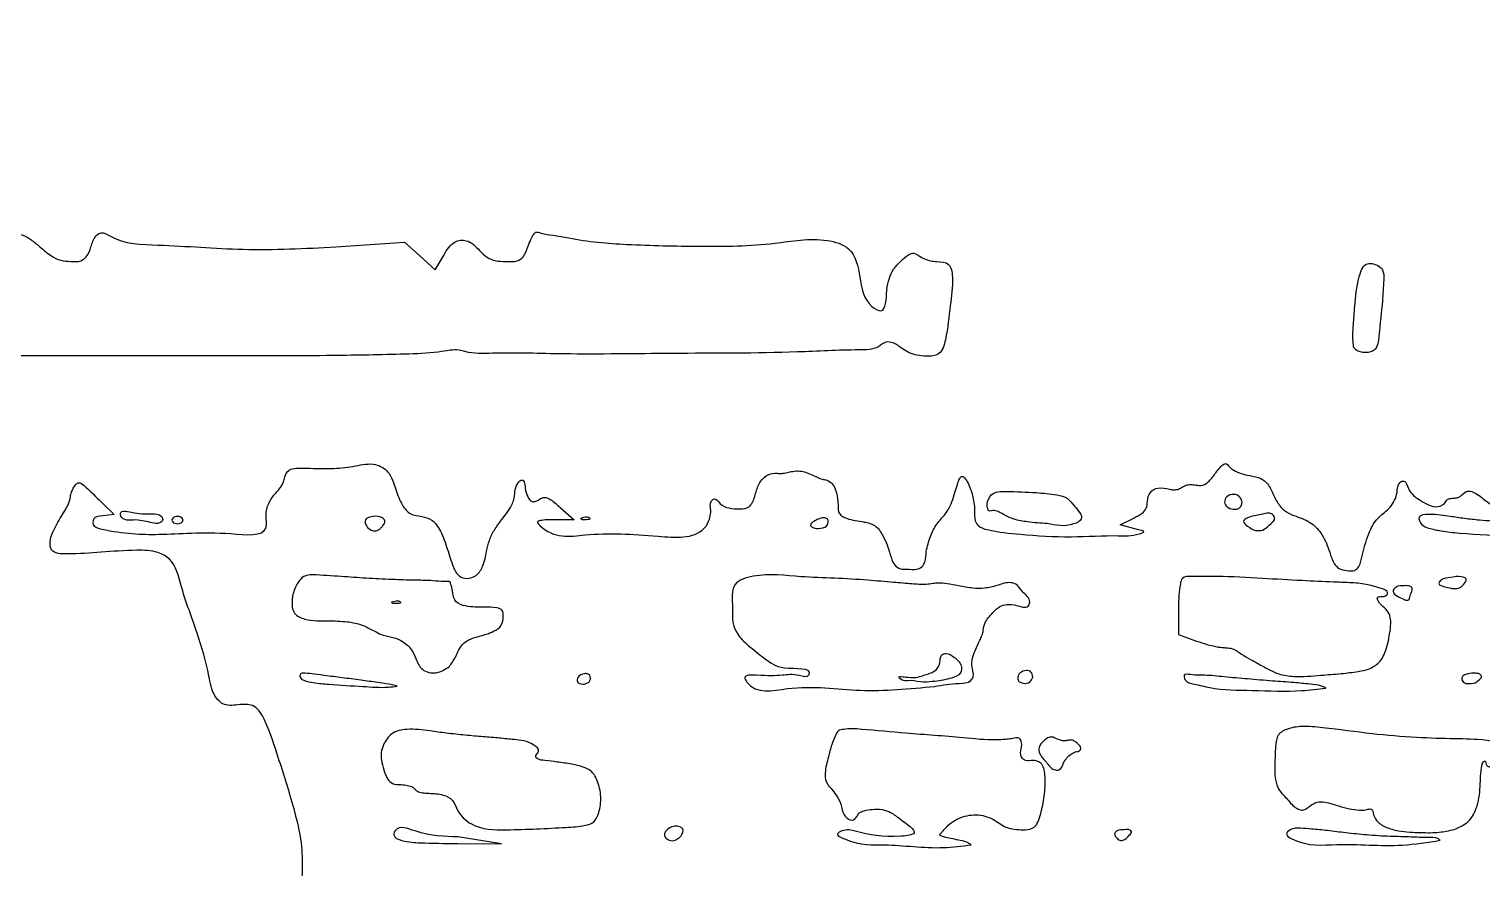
# Model space of a CAD drawing. Extents: x 14 to 139, y 93 to 208.
# Drawn here: x 50.65 to 67.6, y 103.35 to 113.13 of the extents above; entities that cross this region are included whole.
import ezdxf

# ---------------------------------------------------------------- set-up
doc = ezdxf.new("R2010")
doc.units = 0
doc.layers.add('Edge.Cuts', color=7, linetype='CONTINUOUS')
doc.layers.add('SilkS', color=7, linetype='CONTINUOUS')

msp = doc.modelspace()

# ---------------------------------------------------------------- linework, layer by layer
at = {"layer": 'Edge.Cuts', "color": 1}
msp.add_open_spline([(27.629573, 128.146972), (27.633612, 127.653797), (27.642179, 126.607806), (27.668224, 125.192339), (27.704589, 124.143363), (27.731776, 123.423682), (27.743665, 122.799549), (27.777162, 121.578742), (27.711573, 120.04285), (27.955552, 118.92308), (27.759556, 118.055845), (28.058505, 118.025508), (28.226519, 118.010953), (28.405358, 118.120189), (28.618988, 117.875674), (28.451527, 117.124986), (28.617814, 115.931576), (28.594785, 114.579041), (28.604068, 113.743248), (28.593358, 113.163566), (27.612513, 113.436545), (26.526217, 113.199928), (24.441852, 113.293834), (22.575608, 113.228073), (21.164554, 113.244314), (20.412408, 113.146917), (19.886578, 112.988992), (19.386072, 112.752895), (18.772765, 111.986294), (18.32937, 109.977035), (17.21621, 107.123915), (16.369851, 104.293687), (15.655627, 101.952917), (15.094991, 100.143037), (14.591611, 98.537441), (14.246185, 97.435625), (14.072608, 96.821368), (14.000506, 96.382756), (13.952852, 96.011261), (13.903482, 95.676612), (13.832994, 95.250538), (13.771297, 94.77483), (13.776734, 94.317508), (13.82863, 93.956018), (14.097819, 93.794168), (14.470472, 93.705022), (15.075827, 93.598193), (15.983602, 93.534865), (16.98261, 93.465911), (17.984351, 93.426465), (19.098922, 93.446396), (20.585053, 93.420157), (22.818788, 93.386335), (25.974095, 93.332523), (30.14947, 93.281328), (36.070209, 93.199411), (44.86167, 93.199048), (56.163332, 93.21493), (64.672505, 93.261715), (68.85843, 93.28473)], degree=3, knots=[0, 0, 0, 0, 1.479565, 3.138056, 4.247098, 4.627908, 5.299303, 6.115963, 8.32182, 9.63419, 10.096083, 10.229372, 10.445683, 10.628923, 10.736339, 11.304368, 12.740702, 14.448658, 15.219344, 15.425239, 15.968114, 17.356447, 19.289845, 21.925924, 23.059864, 23.505213, 24.194715, 24.706843, 25.129506, 27.080379, 30.729912, 34.373716, 35.919853, 38.074387, 40.057405, 40.967343, 41.539541, 41.969817, 42.299156, 42.663482, 42.98396, 43.597089, 44.086612, 44.390271, 44.607085, 44.972176, 45.548638, 46.443966, 47.701682, 48.552988, 49.450329, 51.045081, 53.011707, 56.152458, 60.512282, 65.538814, 73.916172, 86.886081, 99.444015, 99.444015, 99.444015, 99.444015], dxfattribs=at)
at = {"layer": 'SilkS', "color": 7}
for points in [[(54.233108, 110.589818), (55.033845, 110.645768), (55.212428, 110.484428), (55.39101, 110.323088), (55.49481, 110.498843)], [(51.516878, 107.596417), (51.644588, 107.469037), (51.515655, 107.455687)], [(56.849213, 107.553322), (57.012795, 107.408835), (56.780775, 107.407335)], [(57.110573, 107.434155), (57.110565, 107.43378)], [(63.551783, 107.301922), (63.381938, 107.351797), (63.54117, 107.42901)], [(54.90261, 106.45776), (54.902595, 106.457385)], [(64.060815, 106.375448), (64.060815, 106.072088), (64.273118, 105.995543)], [(66.2811, 105.66717), (66.28116, 105.667433)], [(65.780542, 105.447735), (65.780542, 105.44802)], [(62.721405, 104.57802), (62.721442, 104.577825)], [(56.918145, 103.82325), (56.918385, 103.823258)], [(67.27728, 103.79814), (67.27722, 103.797983)], [(55.653622, 103.635698), (56.163157, 103.633448), (55.653622, 103.712378), (55.653622, 103.712708)]]:
    msp.add_lwpolyline(points, dxfattribs=at)
for points in [[(66.1047, 109.422495)], [(64.803945, 107.61732)], [(51.900593, 107.40849)], [(52.32045, 107.404755)], [(54.777645, 107.334593)], [(59.972513, 107.412893)], [(62.532293, 107.363745)], [(65.119365, 107.344335)], [(67.390935, 106.658205)], [(66.75717, 106.488705)], [(55.553933, 105.69594)], [(54.949485, 105.468908)], [(57.203407, 105.561225)], [(60.93999, 105.535868)], [(61.21596, 105.466613)], [(62.362455, 105.576368)], [(67.595955, 105.568665)], [(63.48765, 103.732058)], [(58.259377, 103.725308)], [(61.644007, 103.620173)], [(67.11594, 103.6734)]]:
    msp.add_lwpolyline(points, close=True, dxfattribs=at)
for points, knots in [([(27.62958, 128.146973), (27.633621, 127.653797), (27.642191, 126.607806), (27.668234, 125.192339), (27.704597, 124.143363), (27.731784, 123.423682), (27.743673, 122.799549), (27.777169, 121.578742), (27.71158, 120.04285), (27.955559, 118.92308), (27.759563, 118.055845), (28.058513, 118.025508), (28.226526, 118.010953), (28.405366, 118.120189), (28.618996, 117.875674), (28.451534, 117.124986), (28.617822, 115.931576), (28.594793, 114.579041), (28.604075, 113.743248), (28.593366, 113.163566), (27.61252, 113.436545), (26.526224, 113.199928), (24.44186, 113.293834), (22.575616, 113.228073), (21.164561, 113.244314), (20.412415, 113.146917), (19.886586, 112.988992), (19.38608, 112.752895), (18.772772, 111.986294), (18.329378, 109.977035), (17.216217, 107.123915), (16.369858, 104.293687), (15.655635, 101.952917), (15.094998, 100.143037), (14.591618, 98.537441), (14.246192, 97.435625), (14.072616, 96.821368), (14.000513, 96.382756), (13.952859, 96.011261), (13.903489, 95.676612), (13.83299, 95.250539), (13.771298, 94.77483), (13.776734, 94.317508), (13.82863, 93.956018), (14.097819, 93.794168), (14.470472, 93.705022), (15.075827, 93.598193), (15.983602, 93.534865), (16.98261, 93.465911), (17.984351, 93.426465), (19.098922, 93.446396), (20.585053, 93.420157), (22.818788, 93.386335), (25.974095, 93.332523), (30.14947, 93.281328), (36.070209, 93.199411), (44.86167, 93.199048), (56.163332, 93.21493), (64.672505, 93.261715), (68.85843, 93.28473)], [0, 0, 0, 0, 1.479565, 3.138056, 4.247098, 4.627908, 5.299303, 6.115963, 8.32182, 9.63419, 10.096083, 10.229372, 10.445683, 10.628923, 10.736339, 11.304368, 12.740702, 14.448658, 15.219344, 15.425239, 15.968114, 17.356446, 19.289845, 21.925924, 23.059864, 23.505213, 24.194715, 24.706843, 25.129506, 27.080379, 30.729912, 34.373716, 35.919853, 38.074387, 40.057405, 40.967343, 41.539541, 41.969817, 42.299156, 42.663483, 42.983961, 43.59709, 44.086614, 44.390272, 44.607086, 44.972177, 45.548639, 46.443967, 47.701684, 48.552989, 49.45033, 51.045082, 53.011708, 56.152459, 60.512284, 65.538815, 73.916173, 86.886082, 99.444016, 99.444016, 99.444016, 99.444016]), ([(55.49481, 110.498843), (55.528916, 110.558081), (55.586525, 110.658143), (55.782623, 110.682096), (55.891679, 110.562865), (55.988679, 110.466079), (56.099083, 110.420333), (56.218072, 110.422274), (56.334603, 110.410877), (56.436355, 110.47817), (56.463445, 110.580313), (56.503941, 110.668729), (56.531403, 110.725151), (56.567638, 110.773528), (56.654388, 110.734607), (56.777207, 110.730058), (57.112907, 110.655352), (57.681447, 110.608315), (58.484506, 110.594102), (59.268415, 110.59969), (59.84088, 110.713111), (60.274787, 110.58776), (60.355296, 110.226637), (60.384723, 109.949696), (60.653022, 109.786526), (60.650779, 110.067246), (60.681461, 110.214367), (60.734404, 110.337008), (60.821608, 110.420769), (60.892243, 110.493125), (60.980926, 110.526935), (61.03906, 110.479348), (61.102142, 110.447595), (61.170911, 110.425998), (61.263134, 110.417386), (61.407339, 110.41064), (61.438166, 110.164792), (61.392828, 109.885194), (61.369883, 109.592277), (61.295198, 109.322169), (61.130548, 109.312117), (61.016623, 109.322863), (60.922192, 109.350848), (60.830949, 109.405947), (60.753025, 109.473172), (60.637988, 109.491242), (60.531522, 109.386919), (60.161912, 109.392409), (59.378688, 109.344843), (58.217766, 109.35522), (57.032962, 109.330878), (56.232915, 109.360326), (55.819441, 109.340682), (55.660374, 109.393838), (55.553212, 109.384824), (55.34489, 109.34756), (54.886656, 109.333923), (54.065051, 109.319), (52.098959, 109.316342), (49.648313, 109.328746), (47.335643, 109.296971), (46.266176, 109.319049), (45.93769, 109.291395), (45.864015, 109.292172), (45.816704, 109.299077), (45.795443, 109.30218)], [0, 0, 0, 0, 0.193875, 0.327482, 0.521005, 0.641138, 0.741491, 0.867304, 0.998247, 1.080331, 1.208587, 1.301819, 1.371218, 1.403185, 1.46608, 1.606866, 1.795083, 2.47812, 3.326212, 4.203686, 4.815669, 5.08543, 5.437157, 5.807247, 5.924545, 6.173095, 6.317769, 6.433708, 6.556998, 6.677319, 6.740881, 6.8147, 6.881773, 6.957003, 7.026291, 7.167626, 7.322566, 7.653876, 8.058694, 8.237384, 8.389078, 8.490613, 8.589509, 8.679331, 8.808834, 8.896586, 8.996093, 9.222248, 9.944153, 11.408112, 12.67165, 13.500113, 13.822919, 13.892554, 13.997993, 14.139105, 14.530101, 15.366409, 16.608903, 20.425147, 22.718412, 23.551351, 23.628312, 23.707226, 23.771638, 23.771638, 23.771638, 23.771638]), ([(50.145218, 110.527583), (50.169393, 110.505849), (50.214411, 110.465378), (50.259613, 110.400862), (50.294194, 110.351978), (50.277309, 110.305853), (50.307987, 110.29716), (50.310984, 110.418192), (50.379896, 110.507306), (50.443289, 110.643875), (50.508935, 110.749269), (50.60043, 110.723463), (50.68203, 110.670548), (50.789632, 110.583859), (50.895565, 110.489441), (51.020141, 110.424816), (51.139132, 110.420578), (51.248589, 110.413206), (51.339995, 110.481973), (51.377567, 110.594512), (51.408553, 110.703961), (51.504126, 110.773339), (51.740088, 110.617624), (52.296476, 110.617497), (53.180683, 110.536964), (53.871934, 110.571679), (54.233108, 110.589818)], [0, 0, 0, 0, 0.097098, 0.18081, 0.236082, 0.274961, 0.282501, 0.318869, 0.522592, 0.685029, 0.779092, 0.837155, 0.940537, 1.07846, 1.247585, 1.368138, 1.487669, 1.604089, 1.683483, 1.809773, 1.950663, 2.021957, 2.120598, 2.703133, 3.693453, 4.777075, 4.777075, 4.777075, 4.777075]), ([(66.104678, 109.422488), (66.101796, 109.452104), (66.093376, 109.538636), (66.10369, 109.697395), (66.121779, 109.945537), (66.144055, 110.168576), (66.223654, 110.418501), (66.374051, 110.388249), (66.460334, 110.316401), (66.455351, 110.157931), (66.439552, 109.905713), (66.407808, 109.648139), (66.386491, 109.38216), (66.259173, 109.352937), (66.186619, 109.364247), (66.133147, 109.383523), (66.113349, 109.410646), (66.1047, 109.422495)], [0, 0, 0, 0, 0.089129, 0.260417, 0.477522, 0.824185, 0.992388, 1.125926, 1.200317, 1.314872, 1.56321, 1.972656, 2.144885, 2.25031, 2.313899, 2.369625, 2.412858, 2.412858, 2.412858, 2.412858]), ([(51.515655, 107.455687), (51.470067, 107.452502), (51.399901, 107.447598), (51.390064, 107.324883), (51.718213, 107.248172), (52.233322, 107.221862), (52.770554, 107.287069), (53.465207, 107.198217), (53.404019, 107.477554), (53.447611, 107.615329), (53.519845, 107.710101), (53.585546, 107.778834), (53.625608, 107.843358), (53.635003, 107.916389), (53.682452, 108.012512), (53.877485, 108.011554), (54.044011, 108.005663), (54.216405, 108.005717), (54.335774, 108.017108), (54.496069, 108.040508), (54.67471, 108.083146), (54.872294, 107.967982), (54.926821, 107.767765), (54.989567, 107.59386), (55.095884, 107.462826), (55.232679, 107.452911), (55.370793, 107.411612), (55.468875, 107.260063), (55.534992, 107.069278), (55.585353, 106.88888), (55.654949, 106.748228), (55.769098, 106.714792), (55.882212, 106.754225), (55.960918, 106.880038), (55.986659, 107.024835), (56.018834, 107.170616), (56.079444, 107.295164), (56.161353, 107.402511), (56.237652, 107.50067), (56.289949, 107.58447), (56.318819, 107.671845), (56.319026, 107.759621), (56.345861, 107.831022), (56.391094, 107.88142), (56.425351, 107.861879), (56.437086, 107.833184), (56.440401, 107.795184), (56.444813, 107.74998), (56.459261, 107.703095), (56.480077, 107.660142), (56.506468, 107.620431), (56.55969, 107.617227), (56.604354, 107.649869), (56.670522, 107.681226), (56.761785, 107.632455), (56.814792, 107.584477), (56.849213, 107.553322)], [0, 0, 0, 0, 0.116362, 0.179098, 0.29525, 0.960651, 1.802533, 2.217842, 2.38044, 2.522735, 2.650093, 2.731928, 2.80983, 2.870754, 2.95387, 3.102013, 3.382819, 3.4863, 3.615181, 3.742102, 3.97595, 4.139937, 4.369622, 4.566607, 4.706343, 4.837655, 4.962356, 5.124618, 5.348351, 5.571291, 5.6963, 5.789387, 5.900857, 6.031055, 6.21167, 6.341901, 6.477382, 6.622954, 6.746119, 6.850902, 6.916992, 7.020438, 7.105226, 7.158549, 7.180279, 7.210365, 7.248202, 7.294739, 7.346471, 7.393436, 7.440777, 7.477996, 7.537851, 7.605378, 7.681889, 7.823577, 7.823577, 7.823577, 7.823577]), ([(56.780775, 107.407335), (56.737531, 107.409239), (56.679152, 107.41181), (56.56641, 107.390503), (56.759955, 107.178433), (57.254735, 107.267691), (57.852106, 107.233921), (58.432398, 107.177834), (58.574931, 107.365376), (58.597533, 107.43797), (58.612657, 107.526184), (58.585886, 107.613529), (58.663984, 107.673336), (58.718572, 107.576419), (58.822043, 107.541167), (58.938711, 107.530255), (59.044204, 107.543613), (59.09022, 107.605839), (59.11536, 107.663594), (59.137131, 107.753396), (59.177064, 107.856406), (59.268052, 107.94411), (59.359992, 107.952922), (59.428259, 107.947513), (59.483822, 107.955659), (59.548528, 107.971547), (59.622218, 107.982015), (59.702655, 107.969632), (59.776697, 107.938288), (59.843949, 107.905283), (59.901216, 107.880951), (59.964518, 107.873899), (60.037414, 107.827982), (60.078109, 107.714487), (60.094397, 107.599308), (60.08909, 107.470995), (60.228301, 107.404627), (60.368011, 107.391619), (60.534924, 107.351522), (60.636057, 107.198579), (60.69192, 107.042527), (60.728464, 106.895105), (60.817134, 106.824207), (60.922144, 106.838597), (61.027609, 106.820224), (61.11052, 106.899204), (61.113565, 107.03451), (61.155953, 107.186635), (61.221462, 107.344857), (61.31431, 107.43961), (61.381789, 107.530021), (61.422734, 107.620866), (61.454003, 107.72109), (61.480094, 107.814235), (61.50081, 107.875843), (61.545746, 107.941804), (61.625906, 107.810526), (61.66046, 107.697698), (61.691018, 107.536647), (61.675723, 107.410188), (61.735075, 107.319851), (61.926574, 107.267258), (62.283885, 107.230437), (62.789834, 107.199055), (63.277177, 107.232673), (63.525565, 107.216582), (63.698696, 107.274715), (63.611068, 107.290943), (63.551783, 107.301922)], [0, 0, 0, 0, 0.147436, 0.199033, 0.248004, 0.788192, 1.639579, 2.186651, 2.25148, 2.329205, 2.411625, 2.523242, 2.56389, 2.654074, 2.765232, 2.89602, 3.009362, 3.054037, 3.121047, 3.198112, 3.330753, 3.44934, 3.553664, 3.595595, 3.65529, 3.720545, 3.796042, 3.876738, 3.961004, 4.036151, 4.102244, 4.145717, 4.22607, 4.344553, 4.488573, 4.589895, 4.689451, 4.897441, 5.034413, 5.176432, 5.417987, 5.542025, 5.618409, 5.732724, 5.848006, 5.918048, 6.044812, 6.234421, 6.396465, 6.549336, 6.628427, 6.734071, 6.845577, 6.945179, 7.018851, 7.052765, 7.147044, 7.312568, 7.491729, 7.611015, 7.684698, 7.792852, 8.182192, 8.775082, 9.32613, 9.574649, 9.628214, 9.740261, 9.740261, 9.740261, 9.740261]), ([(63.54117, 107.42901), (63.574959, 107.445428), (63.631617, 107.472959), (63.696709, 107.542603), (63.698625, 107.633296), (63.718499, 107.735799), (63.834681, 107.795067), (63.930931, 107.770126), (64.009452, 107.756124), (64.062015, 107.763529), (64.10576, 107.789435), (64.151653, 107.815298), (64.209263, 107.822674), (64.271848, 107.813967), (64.344334, 107.800873), (64.422694, 107.857631), (64.491264, 107.943676), (64.541391, 108.022666), (64.620135, 108.079466), (64.658609, 108.018169), (64.715069, 107.97943), (64.797563, 107.945211), (64.902969, 107.919091), (65.017347, 107.906078), (65.118333, 107.820835), (65.169628, 107.699777), (65.229092, 107.580404), (65.321618, 107.489646), (65.45925, 107.442406), (65.617375, 107.381868), (65.754852, 107.227912), (65.820397, 107.057678), (65.861991, 106.915393), (65.933716, 106.828083), (66.025267, 106.821396), (66.114904, 106.803373), (66.18684, 106.881207), (66.209623, 107.033228), (66.265747, 107.210281), (66.343603, 107.391786), (66.450715, 107.48202), (66.536453, 107.553584), (66.58572, 107.635689), (66.621673, 107.731464), (66.612334, 107.836165), (66.716677, 107.877991), (66.750188, 107.717696), (66.887878, 107.633029), (67.052945, 107.531015), (67.171395, 107.59244), (67.192807, 107.646815), (67.226723, 107.657365), (67.265614, 107.660366), (67.30865, 107.664165), (67.347921, 107.677399), (67.382472, 107.712788), (67.4417, 107.761983), (67.558653, 107.705227), (67.648506, 107.629185), (67.735418, 107.561408), (67.7938, 107.520303), (67.852658, 107.528842), (67.877118, 107.590536), (67.947353, 107.549657), (67.946201, 107.485496), (67.946693, 107.406044), (67.839526, 107.383398), (67.725456, 107.393845), (67.564576, 107.40354), (67.403531, 107.422069), (67.20164, 107.452474), (67.053026, 107.476785), (66.838947, 107.466167), (66.895111, 107.338902), (66.999369, 107.304602), (67.14771, 107.272285), (67.482131, 107.239079), (67.980693, 107.220582), (68.515501, 107.223537), (68.877429, 107.242531), (69.008243, 107.280247), (69.039422, 107.319321), (68.986844, 107.315581), (68.948061, 107.328321), (68.922024, 107.393471), (68.923981, 107.465547), (68.921228, 107.544245), (68.925693, 107.602562), (68.912871, 107.652668), (68.960589, 107.687201), (69.026384, 107.720556), (69.125034, 107.761257), (69.230533, 107.801871), (69.323408, 107.839478), (69.4196, 107.88662), (69.546298, 107.930832), (69.722004, 107.96077), (69.888686, 107.969453), (70.013491, 107.975754), (70.09578, 107.941239), (70.111544, 107.871291), (70.129689, 107.810268), (70.180141, 107.769285), (70.241444, 107.764117), (70.305234, 107.767507), (70.348969, 107.711453), (70.344366, 107.641177), (70.345286, 107.56421), (70.290337, 107.500013), (70.193876, 107.463521), (70.09469, 107.452603), (70.02743, 107.349314), (70.132447, 107.317469), (70.197895, 107.280236), (70.283345, 107.300278), (70.344333, 107.361754), (70.410351, 107.430537), (70.520105, 107.440749), (70.627354, 107.397532), (70.750619, 107.362831), (70.84516, 107.261928), (70.902656, 107.115021), (70.953515, 106.967489), (71.062695, 106.850767), (71.18433, 106.862471), (71.305055, 106.877582), (71.386015, 107.013432), (71.416951, 107.154642), (71.473568, 107.294214), (71.531298, 107.39091), (71.60317, 107.468488), (71.674567, 107.534164), (71.731427, 107.609883), (71.769861, 107.684622), (71.822762, 107.80087), (71.919869, 107.683784), (71.895314, 107.563553), (71.911997, 107.38028), (72.1573, 107.29228), (72.570321, 107.225949), (73.238572, 107.190255), (73.985188, 107.205802), (74.510242, 107.288924), (74.798263, 107.348997), (74.940162, 107.3421), (75.11331, 107.322151), (75.271779, 107.286241), (75.423985, 107.300094), (75.505801, 107.386352), (75.581071, 107.461702), (75.685741, 107.489574), (75.788955, 107.462007), (75.902739, 107.432846), (76.000011, 107.334927), (76.062027, 107.213735), (76.12982, 107.098344), (76.178489, 107.024898), (76.25305, 106.949976), (76.367705, 107.094923), (76.476857, 107.179156), (76.556838, 107.291718), (76.588794, 107.376797), (76.641807, 107.442505), (76.710757, 107.524735), (76.786444, 107.613361), (76.842914, 107.70429), (76.892252, 107.778788), (76.887942, 107.84949), (76.943111, 107.869518), (76.950095, 107.79953), (76.972236, 107.74445), (76.982256, 107.664941), (76.988991, 107.58005), (76.988142, 107.487952), (77.063672, 107.408106), (77.315677, 107.301593), (77.866416, 107.236984), (78.686132, 107.218355), (79.39865, 107.276533), (79.889781, 107.335373), (80.123608, 107.349907), (80.310587, 107.347222), (80.442929, 107.330958), (80.548066, 107.337801), (80.643715, 107.397351), (80.774351, 107.449189), (80.930769, 107.449299), (81.064399, 107.407122), (81.111253, 107.307045), (81.153796, 107.212908), (81.199031, 107.087837), (81.230481, 106.972311), (81.296968, 106.876814), (81.393747, 106.872882), (81.501604, 106.882577), (81.58247, 107.017281), (81.608097, 107.158876), (81.659622, 107.302886), (81.717125, 107.410015), (81.78788, 107.504749), (81.863188, 107.581478), (81.9247, 107.660563), (81.977803, 107.709497), (82.007027, 107.791786), (82.060067, 107.74446), (82.022853, 107.644507), (82.09046, 107.507891), (82.19844, 107.370963), (82.503901, 107.223285), (83.069973, 107.226976), (83.830027, 107.183377), (84.47074, 107.220586), (84.910667, 107.265766), (85.151272, 107.28584), (85.364377, 107.296676), (85.542304, 107.311816), (85.689752, 107.337242), (85.83297, 107.389991), (85.991959, 107.457764), (86.178552, 107.335574), (86.243451, 107.158024), (86.285559, 107.010137), (86.348853, 106.917363), (86.469649, 106.897181), (86.597999, 106.884518), (86.744393, 106.957717), (86.792208, 107.160951), (86.840253, 107.394442), (87.117815, 107.564305), (87.450867, 107.357168), (88.026905, 107.228863), (88.966455, 107.207736), (89.870467, 107.246142), (90.540057, 107.310303), (90.8312, 107.335063), (90.970682, 107.39676), (91.034804, 107.452817), (91.087269, 107.47956), (91.16376, 107.50096), (91.27112, 107.446464), (91.375032, 107.333093), (91.441285, 107.194034), (91.479711, 107.073377), (91.546556, 106.997842), (91.644672, 106.974114), (91.759389, 106.944027), (91.86837, 107.056201), (91.894024, 107.201984), (91.936322, 107.345109), (92.01205, 107.4524), (92.1226, 107.504355), (92.213287, 107.560528), (92.315499, 107.564578), (92.40949, 107.458304), (92.59809, 107.332349), (93.021298, 107.273702), (93.47846, 107.240965), (93.950929, 107.218572), (94.312121, 107.218267), (94.647845, 107.235793), (94.967918, 107.263398), (95.271145, 107.284838), (95.561609, 107.302711), (95.799383, 107.319583), (95.984586, 107.346841), (96.125031, 107.413079), (96.233223, 107.505122), (96.39552, 107.472063), (96.443605, 107.299929), (96.488437, 107.139339), (96.610345, 106.991807), (96.752322, 106.986674), (96.873487, 106.993884), (96.955957, 107.09401), (96.985124, 107.224562), (97.04404, 107.363642), (97.11143, 107.482338), (97.190631, 107.572439), (97.26179, 107.641078), (97.309067, 107.701112), (97.33028, 107.754332), (97.335371, 107.799352), (97.359214, 107.83795), (97.38694, 107.869448), (97.43338, 107.904222), (97.470536, 107.834687), (97.47857, 107.735059), (97.502204, 107.590367), (97.599851, 107.451124), (97.842646, 107.30581), (98.356333, 107.237902), (99.101458, 107.193148), (99.797479, 107.217615), (100.32203, 107.265998), (100.627634, 107.292651), (100.876992, 107.311082), (101.06251, 107.333345), (101.196702, 107.357979), (101.298137, 107.398647), (101.394476, 107.463215), (101.513976, 107.358408), (101.552075, 107.268987), (101.576002, 107.21283)], [0, 0, 0, 0, 0.112962, 0.189414, 0.268358, 0.378627, 0.482504, 0.615451, 0.668086, 0.721923, 0.769776, 0.81966, 0.878934, 0.938957, 1.011447, 1.088383, 1.211732, 1.337949, 1.391275, 1.447039, 1.51239, 1.605296, 1.708996, 1.840628, 1.940759, 2.087818, 2.230413, 2.339649, 2.465331, 2.662487, 2.839986, 3.064537, 3.203742, 3.287142, 3.3797, 3.471397, 3.538896, 3.667664, 3.926187, 4.100042, 4.246723, 4.339914, 4.43399, 4.528025, 4.652368, 4.698703, 4.801751, 5.00732, 5.211608, 5.324808, 5.347006, 5.379613, 5.421436, 5.466907, 5.508824, 5.541352, 5.615791, 5.716946, 5.881771, 5.983207, 6.050737, 6.084229, 6.148968, 6.194552, 6.271022, 6.335684, 6.40181, 6.550979, 6.700196, 6.877131, 7.043699, 7.293137, 7.413535, 7.504583, 7.592949, 7.743251, 7.958474, 8.600834, 9.232502, 9.58619, 9.646805, 9.665669, 9.69877, 9.745541, 9.798377, 9.887245, 9.966466, 10.031308, 10.067742, 10.105465, 10.187935, 10.299451, 10.420818, 10.528596, 10.599521, 10.742138, 10.929253, 11.132215, 11.242004, 11.305396, 11.376976, 11.441872, 11.495143, 11.55878, 11.624817, 11.672846, 11.750362, 11.830946, 11.895966, 11.98812, 12.134935, 12.189565, 12.283395, 12.367117, 12.430244, 12.52519, 12.626122, 12.704253, 12.83753, 12.971618, 13.080277, 13.237307, 13.440518, 13.552659, 13.678332, 13.785983, 13.899801, 14.114171, 14.228892, 14.348504, 14.450184, 14.544196, 14.641715, 14.723509, 14.826083, 14.901402, 15.059513, 15.209431, 15.392015, 15.754441, 16.513439, 17.366581, 17.998517, 18.105806, 18.246142, 18.421617, 18.628059, 18.736365, 18.857501, 18.970461, 19.052578, 19.167687, 19.286265, 19.398742, 19.566836, 19.696454, 19.794812, 19.842775, 19.977318, 20.189331, 20.324264, 20.372321, 20.461554, 20.57392, 20.695785, 20.810248, 20.893845, 20.965751, 20.984708, 21.042294, 21.106636, 21.188614, 21.27118, 21.36842, 21.449958, 21.581753, 22.183852, 23.091524, 24.046592, 24.323227, 24.575362, 24.749322, 24.882194, 24.97756, 25.055903, 25.216129, 25.391204, 25.525172, 25.598473, 25.711005, 25.839165, 25.993898, 26.076867, 26.159917, 26.267934, 26.382627, 26.589839, 26.708202, 26.838068, 26.953832, 27.060443, 27.163879, 27.241853, 27.30871, 27.33071, 27.419937, 27.581853, 27.765457, 27.93712, 28.574456, 29.42478, 30.236024, 30.491801, 30.751969, 30.96027, 31.131545, 31.288582, 31.404724, 31.595914, 31.764751, 32.002131, 32.147578, 32.23296, 32.316796, 32.497692, 32.621034, 32.763905, 33.091075, 33.321277, 33.602704, 34.162661, 35.114969, 36.393233, 36.880375, 37.137577, 37.262615, 37.32914, 37.391485, 37.438442, 37.561748, 37.719395, 37.901002, 38.016753, 38.098884, 38.187524, 38.318419, 38.419606, 38.609682, 38.758323, 38.865658, 38.990746, 39.117856, 39.184731, 39.274994, 39.517712, 39.861075, 40.526496, 40.905411, 41.277481, 41.610001, 41.913506, 42.241202, 42.522154, 42.785782, 42.958602, 43.077197, 43.250977, 43.360179, 43.506962, 43.73262, 43.883625, 44.032195, 44.140093, 44.22991, 44.394866, 44.53996, 44.681544, 44.802299, 44.89808, 44.97864, 45.029164, 45.067698, 45.113451, 45.159299, 45.204406, 45.246366, 45.347005, 45.529625, 45.665063, 45.845373, 46.358956, 47.191018, 48.095985, 48.440918, 48.771648, 49.016575, 49.190024, 49.334184, 49.419888, 49.52608, 49.637167, 49.824712, 49.824712, 49.824712, 49.824712]), ([(81.854198, 99.99306), (81.872632, 100.11168), (81.917507, 100.400432), (81.889018, 100.745912), (81.932237, 101.230602), (81.295641, 101.097797), (80.597058, 101.20459), (79.357108, 101.164726), (77.867243, 101.188568), (76.200857, 101.194225), (74.496278, 101.211324), (72.762167, 101.225743), (71.02247, 101.235199), (69.280489, 101.241806), (67.89389, 101.23933), (67.014605, 101.255612), (66.640512, 101.276969), (66.54397, 101.352503), (66.476864, 101.362187), (66.083653, 101.045524), (64.662804, 101.437228), (63.131983, 101.441963), (61.704987, 101.073444), (61.310096, 101.398275), (61.217334, 101.387719), (61.067951, 101.328363), (60.668212, 101.30021), (59.803013, 101.299069), (58.614975, 101.304469), (57.387432, 101.314464), (56.556631, 101.318847), (56.034768, 101.326101), (55.564678, 101.324301), (54.8781, 101.320835), (53.938361, 101.314633), (52.947805, 101.308727), (52.138551, 101.313958), (51.555866, 101.312801), (51.268053, 101.339447), (51.061452, 101.341611), (51.039095, 101.4621), (51.067734, 101.564168), (51.161653, 101.653096), (51.265273, 101.655269), (51.351928, 101.630608), (51.417263, 101.695631), (51.456909, 101.793671), (51.506644, 101.939876), (51.554955, 102.123647), (51.607405, 102.382528), (51.690977, 102.683145), (51.715022, 102.870725), (51.843083, 103.052148), (51.856443, 102.938818), (51.860849, 102.852583), (51.856999, 102.681745), (51.856597, 102.51585), (51.919995, 102.326093), (52.040543, 102.327141), (52.114845, 102.33599), (52.168952, 102.31091), (52.2261, 102.255084), (52.297803, 102.202658), (52.397227, 102.163593), (52.452817, 102.22019), (52.483118, 102.290142), (52.590284, 102.288696), (52.684308, 102.267704), (52.776349, 102.214024), (52.859823, 102.157915), (52.962792, 102.065027), (53.122467, 101.963071), (53.384051, 101.915322), (53.625199, 101.907142), (53.833185, 101.917829), (53.982887, 101.987743), (54.146645, 102.112291), (54.322296, 102.258631), (54.455277, 102.436454), (54.492107, 102.583758), (54.482262, 102.680115), (54.448661, 102.729443), (54.397612, 102.748624), (54.35178, 102.76178), (54.320696, 102.797086), (54.335124, 102.850771), (54.333676, 102.936292), (54.20608, 102.984954), (54.091365, 102.984242), (53.980197, 102.980583), (53.914396, 102.987497), (53.850146, 103.000483), (53.847154, 103.084546), (53.837454, 103.183821), (53.847103, 103.380606), (53.838945, 103.670778), (53.730458, 104.109785), (53.578117, 104.586121), (53.45049, 104.977854), (53.31184, 105.258273), (53.106603, 105.259709), (52.934176, 105.225077), (52.786837, 105.378116), (52.739718, 105.679834), (52.616122, 106.112558), (52.441991, 106.546612), (52.357592, 106.925322), (52.129535, 107.053692), (51.852426, 107.055942), (51.490029, 107.031216), (51.18947, 107.006741), (50.897673, 107.014123), (50.892795, 107.17394), (50.932329, 107.269427), (50.974402, 107.359725), (51.028941, 107.447603), (51.08008, 107.528255), (51.115941, 107.59605), (51.132854, 107.650669), (51.136726, 107.697023), (51.153779, 107.742353), (51.174669, 107.793815), (51.231549, 107.870135), (51.373285, 107.734868), (51.456663, 107.654476), (51.516878, 107.596417)], [0, 0, 0, 0, 0.353363, 0.860177, 1.153851, 1.490384, 2.344722, 3.532118, 5.076416, 6.866362, 8.51445, 10.194573, 12.068516, 13.730591, 15.432027, 16.193301, 16.423864, 16.504189, 16.555372, 16.611611, 17.950216, 20.347573, 21.682052, 21.745993, 21.817975, 21.943893, 22.233887, 22.998659, 24.556582, 25.788482, 26.683778, 27.048644, 27.354204, 28.094055, 29.108023, 30.175802, 31.056751, 31.560222, 31.876632, 32.001656, 32.073885, 32.201215, 32.31535, 32.431205, 32.500664, 32.564831, 32.679819, 32.822412, 33.026284, 33.247813, 33.62677, 33.89035, 33.982903, 34.035476, 34.142719, 34.282642, 34.524267, 34.67359, 34.793158, 34.841257, 34.89852, 34.963249, 35.07938, 35.176705, 35.234392, 35.297831, 35.390404, 35.509718, 35.596867, 35.705112, 35.811938, 36.012549, 36.263639, 36.595865, 36.740552, 36.880863, 37.08269, 37.357678, 37.565026, 37.737691, 37.79883, 37.850513, 37.906719, 37.957428, 37.994369, 38.031642, 38.116274, 38.222505, 38.383995, 38.475344, 38.549333, 38.591796, 38.649018, 38.763471, 38.911873, 39.228524, 39.635933, 40.263241, 40.708655, 40.929176, 41.09578, 41.276772, 41.426043, 41.666051, 42.183689, 42.767083, 43.10568, 43.261848, 43.509811, 43.92678, 44.327981, 44.507388, 44.636276, 44.719497, 44.825504, 44.932314, 45.030036, 45.112006, 45.161649, 45.200227, 45.25109, 45.304034, 45.375119, 45.481568, 45.758292, 45.758292, 45.758292, 45.758292]), ([(62.532285, 107.36373), (62.455489, 107.369413), (62.32395, 107.379147), (62.154528, 107.405609), (62.046249, 107.454772), (61.976761, 107.497469), (61.920902, 107.51907), (61.882142, 107.513885), (61.847019, 107.506404), (61.833689, 107.549257), (61.826334, 107.611117), (61.877108, 107.738091), (62.120463, 107.741561), (62.364773, 107.728056), (62.603401, 107.711341), (62.773448, 107.668379), (62.850323, 107.560216), (62.98228, 107.424002), (62.762596, 107.31694), (62.630195, 107.343848), (62.532293, 107.363745)], [0, 0, 0, 0, 0.231256, 0.396106, 0.51088, 0.583759, 0.64365, 0.681857, 0.705057, 0.73715, 0.790409, 0.906489, 1.084555, 1.433363, 1.677347, 1.807932, 1.926449, 2.097314, 2.205278, 2.511657, 2.511657, 2.511657, 2.511657]), ([(64.803945, 107.617335), (64.794345, 107.643607), (64.774619, 107.697595), (64.681437, 107.714287), (64.608028, 107.673137), (64.592439, 107.595103), (64.645983, 107.540981), (64.7097, 107.529136), (64.76688, 107.536306), (64.800761, 107.571138), (64.802821, 107.601015), (64.803945, 107.61732)], [0, 0, 0, 0, 0.078776, 0.161877, 0.245764, 0.307801, 0.369894, 0.450495, 0.496906, 0.536626, 0.584344, 0.584344, 0.584344, 0.584344]), ([(51.900593, 107.408505), (51.823582, 107.40171), (51.734598, 107.393858), (51.705594, 107.533903), (51.928547, 107.471222), (52.045653, 107.480336), (52.189158, 107.480001), (52.224202, 107.398067), (52.162073, 107.358794), (52.054487, 107.382595), (51.963388, 107.397924), (51.900593, 107.40849)], [0, 0, 0, 0, 0.181898, 0.210181, 0.37688, 0.577139, 0.692299, 0.74302, 0.788376, 0.87497, 1.067095, 1.067095, 1.067095, 1.067095]), ([(65.119365, 107.34432), (65.155178, 107.37261), (65.207995, 107.414331), (65.136904, 107.507647), (65.008269, 107.454674), (64.908353, 107.458786), (64.795648, 107.389179), (64.884301, 107.323113), (64.948189, 107.279988), (65.051212, 107.280559), (65.095269, 107.321787), (65.119365, 107.344335)], [0, 0, 0, 0, 0.110773, 0.163367, 0.289263, 0.451751, 0.514827, 0.588291, 0.69258, 0.772147, 0.868192, 0.868192, 0.868192, 0.868192]), ([(52.32045, 107.404755), (52.322572, 107.412437), (52.327221, 107.42927), (52.353495, 107.443729), (52.384007, 107.44909), (52.415189, 107.443729), (52.439849, 107.42927), (52.451429, 107.404755), (52.439849, 107.38024), (52.415189, 107.365781), (52.384007, 107.36042), (52.353495, 107.365781), (52.327221, 107.38024), (52.322572, 107.397073), (52.32045, 107.404755)], [0, 0, 0, 0, 0.023085, 0.05058, 0.083179, 0.115778, 0.143274, 0.166358, 0.189443, 0.216938, 0.249537, 0.282137, 0.309632, 0.332716, 0.332716, 0.332716, 0.332716]), ([(54.777607, 107.3346), (54.793355, 107.355585), (54.82163, 107.393263), (54.753642, 107.451073), (54.675217, 107.451611), (54.556344, 107.428801), (54.589965, 107.307512), (54.670878, 107.270172), (54.727926, 107.287464), (54.752458, 107.307393), (54.768753, 107.324991), (54.777645, 107.334593)], [0, 0, 0, 0, 0.06676, 0.119871, 0.218689, 0.319282, 0.396656, 0.519325, 0.540179, 0.572954, 0.612313, 0.612313, 0.612313, 0.612313]), ([(57.110565, 107.43378), (57.121097, 107.437064), (57.141098, 107.4433), (57.168459, 107.441492), (57.192551, 107.436478), (57.196722, 107.412947), (57.165727, 107.40893), (57.137398, 107.409507), (57.107809, 107.405444), (57.084326, 107.425428), (57.100266, 107.430728), (57.110573, 107.434155)], [0, 0, 0, 0, 0.032535, 0.061789, 0.084492, 0.097075, 0.118632, 0.156156, 0.192635, 0.205162, 0.228085, 0.228085, 0.228085, 0.228085]), ([(59.97252, 107.41287), (59.961537, 107.420264), (59.937459, 107.436473), (59.885633, 107.42905), (59.835075, 107.403904), (59.788779, 107.383863), (59.762179, 107.340389), (59.815567, 107.302408), (59.884098, 107.303533), (59.980579, 107.335741), (59.974806, 107.390955), (59.972513, 107.412893)], [0, 0, 0, 0, 0.038565, 0.084546, 0.146817, 0.20877, 0.238113, 0.274063, 0.366666, 0.458221, 0.518577, 0.518577, 0.518577, 0.518577]), ([(61.215997, 105.466538), (61.308357, 105.481867), (61.445137, 105.50457), (61.625416, 105.504215), (61.685959, 105.603437), (61.634097, 105.712224), (61.674924, 105.853818), (61.724173, 105.961734), (61.764831, 106.045667), (61.783714, 106.099712), (61.787667, 106.153145), (61.804498, 106.209404), (61.844159, 106.268627), (61.902071, 106.33482), (61.968863, 106.400638), (62.071445, 106.427803), (62.174718, 106.419861), (62.299892, 106.36347), (62.348112, 106.488691), (62.237895, 106.558336), (62.183088, 106.664066), (62.06125, 106.686052), (61.945151, 106.638395), (61.80537, 106.607632), (61.652762, 106.607213), (61.508051, 106.638997), (61.37245, 106.661928), (61.272477, 106.676627), (61.19142, 106.662968), (61.09065, 106.651126), (60.936369, 106.662123), (60.710239, 106.681288), (60.409353, 106.707269), (60.050599, 106.730607), (59.598927, 106.740015), (59.227042, 106.796814), (58.827989, 106.68018), (58.868275, 106.406474), (58.851905, 106.217139), (58.919043, 106.060498), (59.050973, 105.930536), (59.241875, 105.790916), (59.423037, 105.641483), (59.786015, 105.698648), (59.735478, 105.562911), (59.593073, 105.616769), (59.405684, 105.588507), (59.237638, 105.590498), (58.972824, 105.604586), (59.116023, 105.364673), (59.660025, 105.505994), (60.344445, 105.384028), (60.923423, 105.438892), (61.21596, 105.466613)], [0, 0, 0, 0, 0.290427, 0.43011, 0.48077, 0.610657, 0.750234, 0.907598, 0.969288, 1.030017, 1.077699, 1.129343, 1.204228, 1.288878, 1.394767, 1.478862, 1.593361, 1.727205, 1.778289, 1.929494, 2.044033, 2.123944, 2.270402, 2.416192, 2.551342, 2.72443, 2.858766, 2.965661, 3.023718, 3.104261, 3.269747, 3.485405, 3.786197, 4.174728, 4.567003, 5.126849, 5.356173, 5.631503, 5.813213, 5.940146, 6.123442, 6.366164, 6.628713, 6.923144, 6.932476, 7.0435, 7.238069, 7.539627, 7.679851, 7.738882, 8.216187, 9.065787, 9.933473, 9.933473, 9.933473, 9.933473]), ([(55.553917, 105.695933), (55.566851, 105.71344), (55.595372, 105.752049), (55.632481, 105.815476), (55.665006, 105.887992), (55.706685, 105.962625), (55.791457, 106.017279), (55.917925, 106.0559), (56.051642, 106.088262), (56.173613, 106.171548), (56.185755, 106.269485), (56.184847, 106.361705), (56.079798, 106.392923), (55.940645, 106.386696), (55.780654, 106.389664), (55.624561, 106.437539), (55.59784, 106.539077), (55.588227, 106.608686), (55.577442, 106.649143), (55.562435, 106.695155), (55.469966, 106.684588), (55.352104, 106.704199), (55.153083, 106.702042), (54.907282, 106.711577), (54.626485, 106.724447), (54.316661, 106.7457), (54.0716, 106.762136), (53.865296, 106.772364), (53.792901, 106.686768), (53.754367, 106.614168), (53.729778, 106.543323), (53.717607, 106.445364), (53.724543, 106.307132), (53.918439, 106.224089), (54.125613, 106.235276), (54.341676, 106.225161), (54.510391, 106.199508), (54.626718, 106.141599), (54.719635, 106.090881), (54.795766, 106.057746), (54.889601, 106.043702), (55.001647, 106.005016), (55.115182, 105.914811), (55.167639, 105.783492), (55.227984, 105.642454), (55.411539, 105.604642), (55.506696, 105.665654), (55.553933, 105.69594)], [0, 0, 0, 0, 0.065293, 0.143985, 0.219527, 0.304761, 0.395101, 0.513138, 0.699961, 0.813682, 0.92052, 0.989305, 1.05732, 1.206673, 1.422433, 1.542645, 1.651925, 1.708737, 1.754922, 1.781042, 1.841567, 1.981436, 2.170797, 2.422339, 2.725223, 3.013953, 3.346512, 3.489253, 3.585751, 3.659942, 3.738631, 3.807073, 3.961107, 4.100852, 4.373567, 4.59218, 4.747832, 4.880648, 4.978481, 5.066564, 5.127248, 5.262039, 5.41988, 5.54036, 5.686225, 5.853594, 6.018573, 6.018573, 6.018573, 6.018573]), ([(66.28116, 105.667433), (66.324158, 105.689788), (66.417017, 105.738068), (66.496162, 105.908074), (66.52616, 106.074248), (66.54496, 106.217505), (66.525287, 106.315491), (66.461217, 106.390209), (66.400446, 106.431583), (66.370745, 106.516841), (66.433754, 106.511206), (66.468942, 106.516662), (66.494622, 106.530117), (66.515056, 106.579649), (66.380025, 106.622305), (66.254465, 106.661323), (66.057924, 106.677935), (65.812199, 106.682591), (65.471995, 106.702311), (65.025785, 106.723581), (64.583623, 106.754149), (64.29795, 106.745316), (64.103025, 106.752792), (64.078911, 106.638248), (64.063945, 106.525631), (64.061934, 106.42914), (64.060815, 106.375448)], [0, 0, 0, 0, 0.141951, 0.306556, 0.533815, 0.65362, 0.736982, 0.825538, 0.93529, 0.976144, 1.032029, 1.064588, 1.091758, 1.114078, 1.2071, 1.3887, 1.584298, 1.770117, 2.13496, 2.599848, 3.123632, 3.421367, 3.536858, 3.606334, 3.733387, 3.892783, 3.892783, 3.892783, 3.892783]), ([(66.75714, 106.488638), (66.758209, 106.494702), (66.761121, 106.511228), (66.770618, 106.539768), (66.782738, 106.572647), (66.797312, 106.614354), (66.752849, 106.643453), (66.686664, 106.638468), (66.607787, 106.644728), (66.545058, 106.565864), (66.622719, 106.511177), (66.676599, 106.489167), (66.73374, 106.462123), (66.751394, 106.482152), (66.75717, 106.488705)], [0, 0, 0, 0, 0.018487, 0.050382, 0.088898, 0.12906, 0.16258, 0.224525, 0.330223, 0.386352, 0.464411, 0.543555, 0.593862, 0.618324, 0.618324, 0.618324, 0.618324]), ([(67.39092, 106.658175), (67.407518, 106.680886), (67.438619, 106.723441), (67.333244, 106.760313), (67.244, 106.731229), (67.140348, 106.734045), (67.081099, 106.649112), (67.191599, 106.623374), (67.258722, 106.603167), (67.345744, 106.607658), (67.375873, 106.641358), (67.390935, 106.658205)], [0, 0, 0, 0, 0.06655, 0.124697, 0.25545, 0.369418, 0.416566, 0.495363, 0.602766, 0.668261, 0.733738, 0.733738, 0.733738, 0.733738]), ([(54.902595, 106.457385), (54.913127, 106.460669), (54.933129, 106.466906), (54.960492, 106.465095), (54.984588, 106.460085), (54.988759, 106.436552), (54.957765, 106.432535), (54.929436, 106.433112), (54.899846, 106.429049), (54.876364, 106.449033), (54.892303, 106.454333), (54.90261, 106.45776)], [0, 0, 0, 0, 0.032536, 0.061791, 0.084499, 0.097082, 0.118639, 0.156163, 0.192642, 0.205169, 0.228092, 0.228092, 0.228092, 0.228092]), ([(64.273118, 105.995543), (64.313547, 105.982184), (64.391459, 105.956442), (64.498482, 105.929404), (64.585686, 105.918528), (64.652116, 105.91551), (64.703461, 105.904025), (64.750432, 105.876622), (64.81199, 105.830957), (64.912325, 105.775443), (65.055969, 105.697297), (65.217198, 105.603305), (65.456377, 105.573601), (65.698782, 105.59583), (65.947843, 105.614233), (66.13439, 105.634212), (66.240546, 105.658059), (66.2811, 105.66717)], [0, 0, 0, 0, 0.127738, 0.246162, 0.330461, 0.390755, 0.445879, 0.485909, 0.552815, 0.675897, 0.82873, 1.045358, 1.227299, 1.539733, 1.775284, 1.976879, 2.101506, 2.101506, 2.101506, 2.101506]), ([(60.940005, 105.535913), (60.893401, 105.531226), (60.842074, 105.526065), (60.778206, 105.591683), (60.985845, 105.553782), (61.073313, 105.593627), (61.233961, 105.637778), (61.289159, 105.737964), (61.277036, 105.833096), (61.370483, 105.864235), (61.450677, 105.802664), (61.538333, 105.732931), (61.529225, 105.600959), (61.385638, 105.550845), (61.245572, 105.526326), (61.082867, 105.511986), (60.989555, 105.527583), (60.93999, 105.535868)], [0, 0, 0, 0, 0.129984, 0.143153, 0.245831, 0.447176, 0.589242, 0.686475, 0.773428, 0.831948, 0.931695, 1.059584, 1.150398, 1.264605, 1.464277, 1.597005, 1.747383, 1.747383, 1.747383, 1.747383]), ([(54.949485, 105.46893), (54.92911, 105.47432), (54.861782, 105.492133), (54.727516, 105.510491), (54.542268, 105.537299), (54.335815, 105.563484), (54.148185, 105.587585), (53.989889, 105.609568), (53.896453, 105.618677), (53.813648, 105.622411), (53.809544, 105.561729), (53.879415, 105.527381), (53.990338, 105.506089), (54.223594, 105.482843), (54.513659, 105.471354), (54.781739, 105.44857), (54.914762, 105.464698), (54.949485, 105.468908)], [0, 0, 0, 0, 0.063195, 0.208827, 0.405646, 0.625475, 0.831329, 0.978648, 1.091231, 1.143183, 1.177574, 1.235066, 1.348798, 1.529324, 1.929119, 2.22584, 2.33065, 2.33065, 2.33065, 2.33065]), ([(57.203445, 105.56118), (57.201998, 105.572999), (57.199245, 105.595476), (57.168322, 105.61752), (57.116487, 105.614466), (57.055199, 105.593034), (57.03625, 105.506683), (57.109831, 105.490282), (57.158703, 105.498859), (57.196222, 105.523125), (57.20106, 105.548778), (57.203407, 105.561225)], [0, 0, 0, 0, 0.034344, 0.065312, 0.102327, 0.187374, 0.241086, 0.311338, 0.35823, 0.397093, 0.433721, 0.433721, 0.433721, 0.433721]), ([(62.36244, 105.57633), (62.361225, 105.58713), (62.358871, 105.608053), (62.343971, 105.634779), (62.307517, 105.660542), (62.245764, 105.646976), (62.188755, 105.606903), (62.180223, 105.527226), (62.254559, 105.494412), (62.333455, 105.507732), (62.353128, 105.554294), (62.362455, 105.576368)], [0, 0, 0, 0, 0.032383, 0.062735, 0.08882, 0.160857, 0.231762, 0.289075, 0.36156, 0.436653, 0.50434, 0.50434, 0.50434, 0.50434]), ([(65.780542, 105.44802), (65.763781, 105.456293), (65.70635, 105.484639), (65.577771, 105.494189), (65.389364, 105.514308), (65.14621, 105.528861), (64.873942, 105.552932), (64.61363, 105.57474), (64.381284, 105.601971), (64.249213, 105.593365), (64.115923, 105.619707), (64.140698, 105.510382), (64.27302, 105.491951), (64.522641, 105.420831), (64.95377, 105.426075), (65.403095, 105.400112), (65.687762, 105.436029), (65.780542, 105.447735)], [0, 0, 0, 0, 0.055792, 0.191168, 0.37913, 0.627597, 0.921111, 1.196142, 1.422851, 1.589809, 1.661498, 1.715083, 1.834271, 2.021351, 2.517679, 3.096595, 3.376511, 3.376511, 3.376511, 3.376511]), ([(67.595955, 105.56868), (67.596356, 105.57909), (67.597256, 105.602474), (67.553861, 105.620076), (67.493943, 105.623492), (67.426159, 105.617182), (67.35497, 105.576721), (67.381335, 105.503084), (67.460863, 105.495953), (67.541396, 105.508655), (67.579129, 105.550157), (67.595955, 105.568665)], [0, 0, 0, 0, 0.028692, 0.064452, 0.120162, 0.214003, 0.273543, 0.324638, 0.398285, 0.488909, 0.561848, 0.561848, 0.561848, 0.561848]), ([(56.918385, 103.823258), (56.991216, 103.827943), (57.09975, 103.834925), (57.248196, 103.874111), (57.307994, 104.000784), (57.332564, 104.158795), (57.302534, 104.337777), (57.229928, 104.481021), (57.104911, 104.533147), (56.975224, 104.565853), (56.823577, 104.58195), (56.690362, 104.605997), (56.599989, 104.605969), (56.546082, 104.655994), (56.630618, 104.716242), (56.526991, 104.799901), (56.432367, 104.834248), (56.291374, 104.847914), (56.134703, 104.865484), (55.944161, 104.879962), (55.737279, 104.897894), (55.531422, 104.920074), (55.304576, 104.950951), (55.093816, 104.981151), (54.878606, 104.936882), (54.792111, 104.807859), (54.757046, 104.698173), (54.759567, 104.597281), (54.793117, 104.495323), (54.820388, 104.393951), (54.897727, 104.322589), (54.986961, 104.324778), (55.064321, 104.313831), (55.124231, 104.300539), (55.15619, 104.267567), (55.189261, 104.235838), (55.24919, 104.224992), (55.349138, 104.218386), (55.47142, 104.21502), (55.605355, 104.150224), (55.654493, 103.990393), (55.850145, 103.79733), (56.325668, 103.791328), (56.689833, 103.810949), (56.918145, 103.82325)], [0, 0, 0, 0, 0.222567, 0.331668, 0.429752, 0.616524, 0.809557, 0.971376, 1.064976, 1.204079, 1.374541, 1.519933, 1.61276, 1.63818, 1.711427, 1.802319, 1.928604, 2.044213, 2.215682, 2.405967, 2.615933, 2.839056, 3.027126, 3.301869, 3.481833, 3.645003, 3.737469, 3.826122, 3.941448, 4.059841, 4.135293, 4.236201, 4.313101, 4.374766, 4.412145, 4.448909, 4.51003, 4.586927, 4.752518, 4.877016, 4.997989, 5.233181, 5.64767, 6.344258, 6.344258, 6.344258, 6.344258]), ([(61.64406, 103.620172), (61.632709, 103.628161), (61.601281, 103.650279), (61.533479, 103.667676), (61.452552, 103.684428), (61.369559, 103.699072), (61.318808, 103.712531), (61.269221, 103.732668), (61.305816, 103.771237), (61.337328, 103.809288), (61.420457, 103.893732), (61.569365, 103.96788), (61.780354, 103.979009), (61.930444, 103.903643), (62.031427, 103.828879), (62.123012, 103.801854), (62.223577, 103.79445), (62.317984, 103.793344), (62.401468, 103.835051), (62.448547, 103.949689), (62.489491, 104.109449), (62.510907, 104.306967), (62.506073, 104.45982), (62.476389, 104.56033), (62.41551, 104.602048), (62.342851, 104.604835), (62.265868, 104.594262), (62.214019, 104.659778), (62.226462, 104.740281), (62.240937, 104.816566), (62.195434, 104.87987), (62.128586, 104.857236), (62.063309, 104.851167), (61.998939, 104.844104), (61.827669, 104.838077), (61.456635, 104.881526), (60.932104, 104.911779), (60.5018, 104.956483), (60.257255, 104.974507), (60.168869, 104.968517), (60.08876, 104.957047), (60.051209, 104.876703), (60.011902, 104.778704), (59.975363, 104.630627), (59.935085, 104.491336), (59.942126, 104.344308), (60.022288, 104.266019), (60.078953, 104.184691), (60.119626, 104.115577), (60.13515, 104.033628), (60.160787, 103.953669), (60.250195, 103.886645), (60.310969, 103.941839), (60.334664, 103.998995), (60.407183, 104.021662), (60.495685, 104.035241), (60.602422, 104.039546), (60.720471, 103.995541), (60.824822, 103.908901), (61.068634, 103.747296), (60.642806, 103.69234), (60.418212, 103.748155), (60.173138, 103.809085), (60.051777, 103.73777), (60.339921, 103.604974), (60.676259, 103.641703), (61.206887, 103.562694), (61.537473, 103.606164), (61.644007, 103.620173)], [0, 0, 0, 0, 0.041424, 0.114698, 0.205809, 0.293473, 0.357419, 0.38534, 0.415326, 0.476206, 0.555524, 0.757316, 0.9664, 1.162142, 1.247818, 1.342004, 1.442802, 1.551127, 1.621559, 1.70651, 1.906911, 2.12318, 2.29633, 2.367843, 2.424933, 2.503308, 2.585679, 2.635892, 2.727685, 2.818109, 2.86142, 2.931596, 2.997327, 3.06628, 3.123657, 3.512111, 4.182058, 4.69965, 4.814617, 4.911742, 4.972116, 5.039173, 5.155667, 5.29869, 5.491321, 5.594252, 5.717774, 5.810647, 5.894811, 5.954571, 6.058443, 6.15137, 6.219812, 6.267297, 6.333202, 6.428022, 6.543398, 6.648722, 6.787521, 7.012023, 7.165972, 7.7053, 7.862281, 7.923599, 8.022198, 8.502529, 9.184238, 9.508386, 9.508386, 9.508386, 9.508386]), ([(67.27722, 103.797983), (67.337656, 103.824314), (67.462569, 103.878737), (67.566403, 104.090221), (67.582362, 104.284421), (67.586281, 104.442292), (67.599381, 104.525518), (67.608303, 104.578921), (67.63069, 104.598204), (67.64875, 104.591739), (67.646656, 104.558768), (67.69004, 104.509592), (67.773749, 104.559046), (67.83776, 104.636548), (67.847277, 104.807365), (67.57587, 104.853363), (67.270194, 104.853868), (66.813204, 104.868328), (66.301274, 104.911508), (65.857855, 104.975207), (65.521569, 105.007596), (65.339883, 104.982771), (65.21773, 104.912465), (65.199748, 104.806873), (65.189223, 104.701765), (65.18691, 104.553143), (65.181942, 104.402142), (65.229575, 104.249929), (65.337126, 104.152864), (65.411223, 104.053315), (65.519729, 104.010427), (65.594279, 104.074116), (65.675736, 104.125646), (65.799861, 104.119382), (65.920204, 104.073682), (66.053002, 104.03983), (66.157595, 104.023321), (66.238776, 104.023316), (66.286744, 104.042552), (66.329164, 104.031055), (66.333568, 103.970164), (66.371219, 103.889034), (66.486175, 103.81611), (66.664201, 103.772666), (66.874446, 103.762344), (67.092394, 103.759174), (67.219617, 103.785987), (67.27728, 103.79814)], [0, 0, 0, 0, 0.192297, 0.397452, 0.662567, 0.777981, 0.869111, 0.917611, 0.935919, 0.947757, 0.965417, 1.023476, 1.103624, 1.205002, 1.338182, 1.515279, 1.886113, 2.333164, 2.855969, 3.435259, 3.679193, 3.860284, 3.991021, 4.055168, 4.169976, 4.311691, 4.499595, 4.621923, 4.774771, 4.924037, 4.995, 5.090644, 5.189443, 5.281694, 5.447166, 5.57733, 5.691047, 5.765885, 5.81555, 5.846027, 5.87823, 5.979998, 6.111702, 6.266277, 6.528439, 6.741076, 6.917342, 6.917342, 6.917342, 6.917342]), ([(62.721442, 104.577825), (62.733791, 104.596745), (62.758552, 104.634684), (62.808018, 104.677218), (62.859364, 104.707175), (62.913608, 104.708923), (62.930372, 104.759245), (62.893517, 104.792897), (62.85991, 104.825901), (62.817549, 104.844063), (62.775839, 104.83859), (62.733384, 104.82945), (62.685222, 104.837947), (62.636853, 104.857206), (62.589726, 104.881175), (62.533116, 104.870824), (62.483826, 104.824965), (62.423804, 104.767223), (62.441587, 104.658399), (62.526527, 104.58895), (62.58182, 104.493137), (62.688955, 104.486538), (62.708674, 104.54213), (62.721405, 104.57802)], [0, 0, 0, 0, 0.067547, 0.135441, 0.192597, 0.247513, 0.275324, 0.329298, 0.377205, 0.421956, 0.459949, 0.501375, 0.551742, 0.602961, 0.658771, 0.705634, 0.763987, 0.860417, 0.934927, 1.060596, 1.185733, 1.240262, 1.339596, 1.339596, 1.339596, 1.339596]), ([(55.653622, 103.712708), (55.500482, 103.716375), (55.277356, 103.721719), (54.949084, 103.860354), (54.889216, 103.708805), (55.050289, 103.651737), (55.2802, 103.638806), (55.503832, 103.636944), (55.653622, 103.635698)], [0, 0, 0, 0, 0.502615, 0.732308, 0.789001, 0.902713, 1.118114, 1.555062, 1.555062, 1.555062, 1.555062]), ([(58.2594, 103.725308), (58.275223, 103.754963), (58.305351, 103.811431), (58.192482, 103.849782), (58.112444, 103.819801), (58.054076, 103.750197), (58.086637, 103.682368), (58.14472, 103.662961), (58.193531, 103.675386), (58.229227, 103.695083), (58.249308, 103.715214), (58.259377, 103.725308)], [0, 0, 0, 0, 0.082255, 0.156623, 0.275561, 0.338306, 0.396895, 0.468107, 0.50367, 0.546042, 0.588652, 0.588652, 0.588652, 0.588652]), ([(63.487657, 103.732058), (63.502437, 103.745582), (63.525051, 103.766276), (63.48447, 103.805332), (63.423215, 103.790417), (63.356915, 103.799564), (63.302944, 103.744839), (63.343471, 103.695964), (63.386513, 103.663176), (63.446756, 103.682519), (63.472218, 103.713363), (63.48765, 103.732058)], [0, 0, 0, 0, 0.047881, 0.07326, 0.14038, 0.223736, 0.268996, 0.328011, 0.378517, 0.42552, 0.497837, 0.497837, 0.497837, 0.497837]), ([(67.11594, 103.673347), (67.106666, 103.680419), (67.065019, 103.712175), (66.940587, 103.701241), (66.760266, 103.714058), (66.521742, 103.715439), (66.268123, 103.733447), (66.024533, 103.758164), (65.809725, 103.785137), (65.633932, 103.803728), (65.487804, 103.812777), (65.381857, 103.82028), (65.29821, 103.736069), (65.557577, 103.590139), (65.971279, 103.653142), (66.572127, 103.584835), (66.969313, 103.64952), (67.11594, 103.6734)], [0, 0, 0, 0, 0.034487, 0.154872, 0.346463, 0.590345, 0.864736, 1.110546, 1.324338, 1.514539, 1.640064, 1.765083, 1.8288, 1.912588, 2.441246, 3.203885, 3.650179, 3.650179, 3.650179, 3.650179])]:
    msp.add_open_spline(points, degree=3, knots=knots, dxfattribs=at)

doc.saveas('drawing.dxf')
